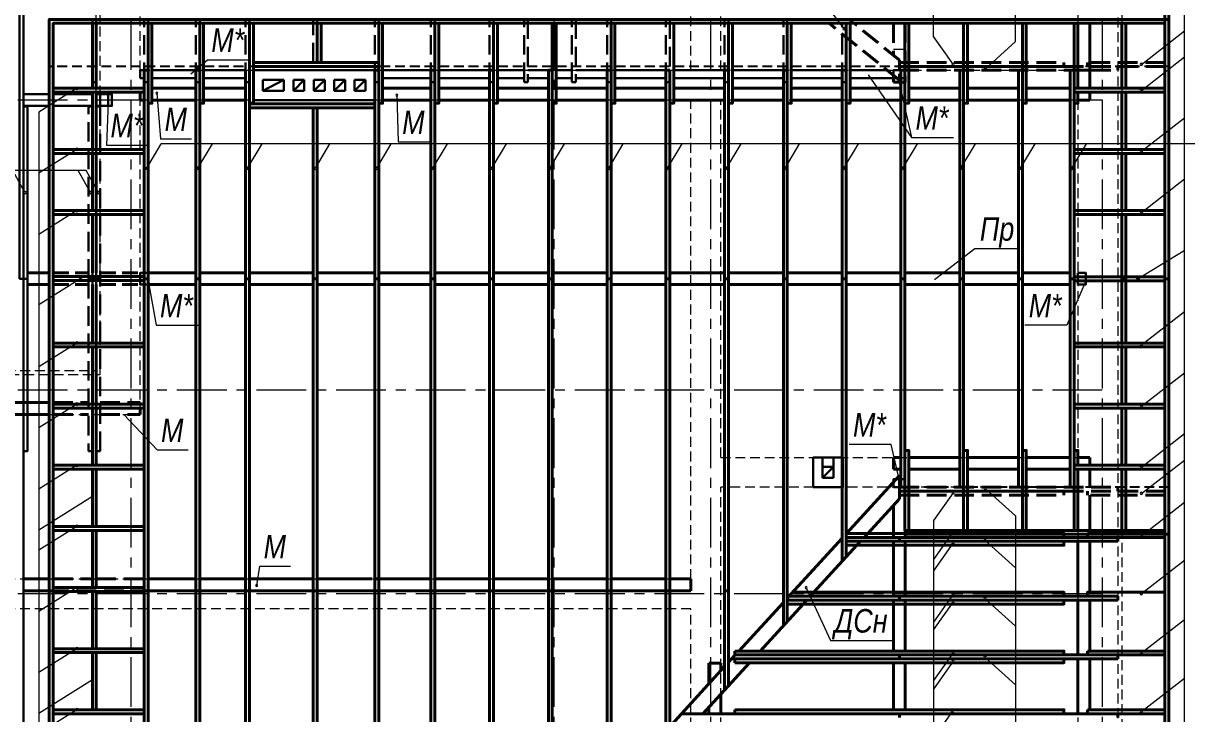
# Model space of a CAD drawing. Header units: millimetres. Extents: x 1582001 to 3303937, y 226471 to 491235.
# Drawn here: x 1799905 to 1814755, y 303317 to 312127 of the extents above; entities that cross this region are included whole.
import ezdxf

# ---------------------------------------------------------------- set-up
doc = ezdxf.new("R2010")
doc.units = ezdxf.units.MM
for name, pattern in [('CENTER', [50.8, 31.75, -6.35, 6.35, -6.35]), ('gost5', [7, 5, -2, 0]), ('HIDDEN', [0.375, 0.25, -0.125])]:
    doc.linetypes.add(name, pattern=pattern)
for name, color, linetype, lineweight in [('Кровля', 232, 'Continuous', 25), ('Оси', 251, 'CENTER', 9), ('Основная', 250, 'Continuous', 40), ('Перегородки', 202, 'Continuous', 30), ('Пунктир', 253, 'HIDDEN', 18), ('Размеры', 7, 'Continuous', 18), ('Стены', 244, 'Continuous', 30), ('Стены несущие', 7, 'Continuous', 40), ('Утеплитель', 145, 'Continuous', 9)]:
    doc.layers.add(name, color=color, linetype=linetype, lineweight=lineweight)
doc.styles.add('STYLE1', font='ARIALNI.TTF', dxfattribs={"height": 300})
doc.styles.add('Текст', font='ARIALNI.TTF')

msp = doc.modelspace()

# ---------------------------------------------------------------- hatches: boundary and pattern name
at = {"layer": 'Размеры', "ltscale": 100}
h = msp.add_hatch(color=256, dxfattribs=at)
edge = h.paths.add_edge_path()
edge.add_arc((1814133.5, 308870.4), 25, 0, 360)

# ---------------------------------------------------------------- linework, layer by layer
at = {"layer": 'Кровля', "linetype": 'HIDDEN', "ltscale": 500}
for p, q in [((1814527.3, 311577.4), (1800237.3, 311577.4)), ((1814527.3, 306207.4), (1811087.3, 306207.4))]:
    msp.add_line(p, q, dxfattribs=at)
at = {"layer": 'Кровля'}
for p, q in [((1800237.3, 308867.4), (1800237.3, 298307.4)), ((1814527.3, 305307.4), (1814527.3, 308867.4))]:
    msp.add_line(p, q, dxfattribs=at)
at = {"layer": 'Оси', "ltscale": 20}
for p, q in [((1801277.3, 317247.4), (1801277.3, 295441.3)), ((1806677.3, 317247.4), (1806677.3, 295441.3)), ((1808677.3, 317247.4), (1808677.3, 295441.3)), ((1813677.3, 317247.4), (1813677.3, 295441.3)), ((1813677.3, 311147.4), (1794807.3, 311147.4)), ((1813677.3, 307447.4), (1794807.3, 307447.4)), ((1813677.3, 304847.4), (1794807.3, 304847.4))]:
    msp.add_line(p, q, dxfattribs=at)
at = {"layer": 'Основная', "ltscale": 2.5}
for p, q in [((1813877.3, 311527.4), (1813877.3, 311577.4)), ((1814527.3, 311577.4), (1814527.3, 311627.4)), ((1814527.3, 311577.4), (1814527.3, 311627.4)), ((1814527.3, 311577.4), (1814527.3, 311627.4)), ((1799957.3, 308942.4), (1800237.3, 308942.4)), ((1801497.3, 308942.4), (1802107.3, 308942.4)), ((1802157.3, 308942.4), (1802742.3, 308942.4)), ((1802792.3, 308942.4), (1803607.3, 308942.4)), ((1803657.3, 308942.4), (1804392.3, 308942.4)), ((1804442.3, 308942.4), (1805107.3, 308942.4)), ((1805157.3, 308942.4), (1805857.3, 308942.4)), ((1805907.3, 308942.4), (1806607.3, 308942.4)), ((1806657.3, 308942.4), (1807357.3, 308942.4)), ((1807407.3, 308942.4), (1808107.3, 308942.4)), ((1808157.3, 308942.4), (1808857.3, 308942.4)), ((1808907.3, 308942.4), (1809607.3, 308942.4)), ((1809657.3, 308942.4), (1810357.3, 308942.4)), ((1810407.3, 308942.4), (1811107.3, 308942.4)), ((1811157.3, 308942.4), (1811857.3, 308942.4)), ((1811907.3, 308942.4), (1812607.3, 308942.4)), ((1812657.3, 308942.4), (1813267.3, 308942.4)), ((1799957.3, 308792.4), (1800237.3, 308792.4)), ((1800837.3, 308867.4), (1800787.3, 308867.4)), ((1801497.3, 308792.4), (1802107.3, 308792.4)), ((1802157.3, 308792.4), (1802742.3, 308792.4)), ((1802792.3, 308792.4), (1803607.3, 308792.4)), ((1803657.3, 308792.4), (1804392.3, 308792.4)), ((1804442.3, 308792.4), (1805107.3, 308792.4)), ((1805157.3, 308792.4), (1805857.3, 308792.4)), ((1805907.3, 308792.4), (1806607.3, 308792.4)), ((1806657.3, 308792.4), (1807357.3, 308792.4)), ((1807407.3, 308792.4), (1808107.3, 308792.4)), ((1808157.3, 308792.4), (1808857.3, 308792.4)), ((1808907.3, 308792.4), (1809607.3, 308792.4)), ((1809657.3, 308792.4), (1810357.3, 308792.4)), ((1810407.3, 308792.4), (1811107.3, 308792.4)), ((1811157.3, 308792.4), (1811857.3, 308792.4)), ((1811907.3, 308792.4), (1812607.3, 308792.4)), ((1812657.3, 308792.4), (1813267.3, 308792.4)), ((1813877.3, 306207.4), (1813877.3, 306157.4)), ((1814527.3, 306157.4), (1814527.3, 306107.4)), ((1814527.3, 306157.4), (1814527.3, 306107.4)), ((1814527.3, 306157.4), (1814527.3, 306107.4)), ((1811087.3, 305567.4), (1811087.3, 305517.4)), ((1811087.3, 304817.4), (1811087.3, 304767.4)), ((1811087.3, 304067.4), (1811087.3, 304017.4)), ((1813187.3, 304067.4), (1813187.3, 304117.4)), ((1813187.3, 304017.4), (1813187.3, 303967.4)), ((1811087.3, 303317.4), (1811087.3, 303267.4)), ((1813187.3, 303317.4), (1813187.3, 303367.4))]:
    msp.add_line(p, q, dxfattribs=at)
at = {"layer": 'Основная', "linetype": 'gost5', "ltscale": 40}
for p, q in [((1800287.3, 308942.4), (1800737.3, 308942.4)), ((1800887.3, 308942.4), (1801447.3, 308942.4)), ((1800287.3, 308792.4), (1800737.3, 308792.4)), ((1800887.3, 308792.4), (1801447.3, 308792.4))]:
    msp.add_line(p, q, dxfattribs=at)
at = {"layer": 'Основная', "ltscale": 2.5}
for points in [[(1807559.2, 318287.4), (1814527.3, 318287.4), (1814527.3, 298307.4), (1800237.3, 298307.4), (1800237.3, 312177.4), (1814527.3, 312177.4), (1814527.3, 305607.4), (1811162.3, 305607.4)], [(1810407.3, 305617.4), (1813187.3, 305617.4), (1813187.3, 305567.4), (1810407.3, 305567.4)], [(1810407.3, 305467.4), (1813187.3, 305467.4), (1813187.3, 305517.4), (1810407.3, 305517.4)], [(1809657.3, 304717.4), (1813187.3, 304717.4), (1813187.3, 304767.4), (1809657.3, 304767.4)], [(1809725.3, 304867.4), (1813187.3, 304867.4), (1813187.3, 304817.4), (1809679.5, 304817.4)], [(1813487.1, 304817.4), (1813487.1, 304867.4), (1814477.3, 304867.4), (1814477.3, 304817.4)]]:
    msp.add_lwpolyline(points, dxfattribs=at)
for points in [[(1813487.1, 305617.4), (1814477.3, 305617.4), (1814477.3, 305567.4), (1813487.1, 305567.4)], [(1808987.3, 304117.4), (1813187.3, 304117.4), (1813187.3, 304067.4), (1808987.3, 304067.4)], [(1808987.3, 303967.4), (1813187.3, 303967.4), (1813187.3, 304017.4), (1808987.3, 304017.4)], [(1813487.1, 304117.4), (1814477.3, 304117.4), (1814477.3, 304067.4), (1813487.1, 304067.4)], [(1808987.3, 303367.4), (1813187.3, 303367.4), (1813187.3, 303317.4), (1808987.3, 303317.4)], [(1813487.1, 303367.4), (1814477.3, 303367.4), (1814477.3, 303317.4), (1813487.1, 303317.4)]]:
    msp.add_lwpolyline(points, close=True, dxfattribs=at)
at = {"layer": 'Перегородки'}
for p, q in [((1802962.3, 311267.4), (1803232.3, 311407.4)), ((1802962.3, 311407.4), (1802962.3, 311267.4)), ((1803232.3, 311407.4), (1802962.3, 311407.4)), ((1803232.3, 311267.4), (1803232.3, 311407.4)), ((1803492.3, 311407.4), (1803352.3, 311267.4)), ((1803352.3, 311407.4), (1803492.3, 311407.4)), ((1803352.3, 311267.4), (1803352.3, 311407.4)), ((1803492.3, 311407.4), (1803492.3, 311267.4)), ((1803752.3, 311407.4), (1803612.3, 311267.4)), ((1803612.3, 311407.4), (1803752.3, 311407.4)), ((1803612.3, 311267.4), (1803612.3, 311407.4)), ((1803752.3, 311407.4), (1803752.3, 311267.4)), ((1804012.3, 311407.4), (1803872.3, 311267.4)), ((1803872.3, 311407.4), (1804012.3, 311407.4)), ((1803872.3, 311267.4), (1803872.3, 311407.4)), ((1804012.3, 311407.4), (1804012.3, 311267.4)), ((1804272.3, 311407.4), (1804132.3, 311267.4)), ((1804132.3, 311407.4), (1804272.3, 311407.4)), ((1804132.3, 311267.4), (1804132.3, 311407.4)), ((1804272.3, 311407.4), (1804272.3, 311267.4)), ((1802962.3, 311267.4), (1803232.3, 311267.4)), ((1803492.3, 311267.4), (1803352.3, 311267.4)), ((1803752.3, 311267.4), (1803612.3, 311267.4)), ((1804012.3, 311267.4), (1803872.3, 311267.4)), ((1804272.3, 311267.4), (1804132.3, 311267.4)), ((1810107.3, 306467.4), (1810107.3, 306587.4)), ((1810247.3, 306467.4), (1810247.3, 306587.4)), ((1810247.3, 306467.4), (1810107.3, 306327.4)), ((1810107.3, 306467.4), (1810247.3, 306467.4)), ((1810107.3, 306327.4), (1810107.3, 306467.4)), ((1810247.3, 306467.4), (1810247.3, 306327.4)), ((1810247.3, 306327.4), (1810107.3, 306327.4))]:
    msp.add_line(p, q, dxfattribs=at)
for points in [[(1802842.3, 311527.4), (1804392.3, 311527.4), (1804392.3, 311147.4), (1802842.3, 311147.4)], [(1809987.3, 306207.4), (1810367.3, 306207.4), (1810367.3, 306587.4), (1809987.3, 306587.4)]]:
    msp.add_lwpolyline(points, close=True, dxfattribs=at)
at = {"layer": 'Пунктир', "ltscale": 500}
for p, q in [((1808427.3, 311527.4), (1808427.3, 312837.4)), ((1808807.3, 311527.4), (1808807.3, 312837.4)), ((1801397.3, 311527.4), (1808427.3, 311527.4)), ((1808807.3, 311527.4), (1813367.3, 311527.4)), ((1808427.3, 311147.4), (1801397.3, 311147.4)), ((1808427.3, 305037.4), (1808427.3, 311147.4)), ((1813367.3, 311147.4), (1808807.3, 311147.4)), ((1808807.3, 306587.4), (1808807.3, 311147.4)), ((1808807.3, 306587.4), (1813367.3, 306587.4)), ((1813367.3, 306207.7), (1808807.3, 306207.7)), ((1808807.3, 301267.4), (1808807.3, 306207.7)), ((1798927.3, 305037.4), (1808427.3, 305037.4)), ((1808427.3, 304657.7), (1798927.3, 304657.7)), ((1808427.3, 301267.4), (1808427.3, 304657.7))]:
    msp.add_line(p, q, dxfattribs=at)
for points in [[(1800887.3, 314637.4), (1806857.3, 314637.4), (1806857.3, 313347.4), (1808297.3, 313347.4), (1808297.3, 317637.4), (1813877.3, 317637.4), (1813877.3, 298957.4), (1808297.3, 298957.4), (1808297.3, 300757.4), (1798417.3, 300757.4), (1798417.3, 307647.4), (1800887.3, 307647.4), (1800887.3, 314637.4)], [(1801397.3, 314127.4), (1806347.3, 314127.4), (1806347.3, 312837.4), (1808807.3, 312837.4), (1808807.3, 317127.4), (1813367.3, 317127.4), (1813367.3, 311527.4)], [(1801397.3, 311527.4), (1801397.3, 314127.4)], [(1798927.3, 305037.4), (1798927.3, 307137.4), (1801397.3, 307137.4), (1801397.3, 311147.4)], [(1813367.3, 311147.4), (1813367.3, 306587.4)], [(1813367.3, 306207.7), (1813367.3, 304067.4)], [(1813367.3, 304017.4), (1813367.3, 299467.4), (1808807.3, 299467.4), (1808807.3, 301267.4), (1798927.3, 301267.4), (1798927.3, 304657.7)]]:
    msp.add_lwpolyline(points, dxfattribs=at)
at = {"layer": 'Размеры', "linetype": 'Continuous', "ltscale": 100}
for p, q in [((1811521.9, 311958.3), (1811521.8, 318871.3)), ((1812568.5, 311894.3), (1812568.4, 318836.8)), ((1814725.7, 299302.7), (1814725.7, 318973.4)), ((1810382.6, 312058.3), (1809937.7, 312659.3)), ((1814177.1, 311603.4), (1814725.7, 312029.5)), ((1811773.5, 311604.2), (1811521.9, 311958.3)), ((1812186.1, 311547.5), (1812568.5, 311894.3)), ((1814177.1, 311271.1), (1814725.7, 311697.2)), ((1800589.2, 311297.4), (1800105.8, 310993.3)), ((1801609.7, 311234.4), (1801658.8, 310650.9)), ((1804672.1, 311208.6), (1804691.4, 310613.1)), ((1800105.8, 310993.3), (1800105.8, 297095)), ((1814177.1, 310495.2), (1814725.7, 310921.3)), ((1800589.2, 310517.4), (1800105.8, 310213.3)), ((1801482.3, 310278.2), (1801667.1, 310589)), ((1801658.8, 310650.9), (1802053.7, 310650.9)), ((1815824.2, 310589), (1801667.1, 310589)), ((1802134, 310278.2), (1802318.8, 310589)), ((1802768.6, 310278.2), (1802953.5, 310589)), ((1803633.4, 310278.2), (1803818.2, 310589)), ((1804416.4, 310278.2), (1804601.2, 310589)), ((1804691.4, 310613.1), (1805086.3, 310613.1)), ((1805134, 310278.2), (1805318.9, 310589)), ((1805886.1, 310278.2), (1806071, 310589)), ((1806626.4, 310278.2), (1806811.3, 310589)), ((1807378.2, 310278.2), (1807563.1, 310589)), ((1808129.5, 310278.2), (1808314.4, 310589)), ((1808881.3, 310278.2), (1809066.1, 310589)), ((1809628, 310278.2), (1809812.8, 310589)), ((1810380.4, 310278.2), (1810565.3, 310589)), ((1811133.1, 310278.2), (1811318, 310589)), ((1811873.3, 310278.2), (1812058.2, 310589)), ((1812634.2, 310278.2), (1812819.1, 310589)), ((1813290.7, 310278.2), (1813475.5, 310589)), ((1800707.5, 310246.9), (1797411.3, 310246.9)), ((1799925.7, 309967.4), (1799769.9, 310246.9)), ((1800762, 309967.4), (1800606.2, 310246.9)), ((1800863.3, 309967.4), (1800707.5, 310246.9)), ((1814177.1, 309714.5), (1814725.7, 310140.6)), ((1800589.2, 309737.4), (1800105.8, 309433.3)), ((1814133.5, 308870.4), (1814722, 309229.3)), ((1800639.4, 308870.4), (1800105.8, 308534.8)), ((1814177.1, 308022.3), (1814725.7, 308448.4)), ((1800589.2, 308047.4), (1800105.8, 307743.3)), ((1814177.1, 307241.2), (1814725.7, 307667.3)), ((1800589.2, 307267.4), (1800105.8, 306963.3)), ((1814177.1, 306464.8), (1814725.7, 306890.9)), ((1814177.1, 306128.7), (1814725.7, 306554.7)), ((1800589.2, 306487.4), (1800105.8, 306183.3)), ((1800787.3, 306090.3), (1800105.8, 305661.6)), ((1811773.5, 306136.9), (1811521.9, 305782.7)), ((1812186.1, 306187.3), (1812568.5, 305840.5)), ((1814177.1, 305588.9), (1814725.7, 306015)), ((1811521.9, 305782.7), (1811521.8, 297366.6)), ((1812568.5, 305840.5), (1812568.4, 297383.6)), ((1800589.2, 305707.4), (1800105.8, 305403.3)), ((1811773.5, 305640.5), (1811521.9, 305286.3)), ((1811773.5, 305496), (1811521.9, 305141.8)), ((1812178.5, 305531.8), (1812568.5, 305178.1)), ((1802884.2, 304953.2), (1802922.8, 305199.1)), ((1802922.8, 305199.1), (1803317.7, 305199.1)), ((1814177.1, 304849.9), (1814725.7, 305276)), ((1800589.2, 304927.4), (1800105.8, 304623.3)), ((1809896.5, 304925.8), (1810207.8, 304252.9)), ((1811773.5, 304841.5), (1811521.9, 304487.3)), ((1811773.5, 304746.8), (1811521.9, 304392.7)), ((1812179.2, 304788.3), (1812568.5, 304435.2)), ((1814177.1, 304093.4), (1814725.7, 304519.5)), ((1800589.2, 304147.4), (1800105.8, 303843.3)), ((1810207.8, 304252.9), (1811014.4, 304252.9)), ((1811773.2, 304094.1), (1811521.8, 303740.3)), ((1811773.5, 303986.1), (1811521.8, 303631.9)), ((1812178.5, 304039.7), (1812568.5, 303685.9)), ((1800787.3, 303749.2), (1800105.8, 303320.5)), ((1814177.1, 303344.2), (1814725.7, 303770.3)), ((1800589.2, 303367.4), (1800105.8, 303063.3)), ((1811763, 303345.1), (1811521.8, 303005.8))]:
    msp.add_line(p, q, dxfattribs=at)
at = {"layer": 'Размеры', "ltscale": 100}
for p, q in [((1811012.3, 311798.5), (1811162.3, 311798.5)), ((1802042.7, 311480.9), (1802255.5, 311662.5)), ((1802255.5, 311662.5), (1802791.5, 311662.5)), ((1810690.9, 311471.6), (1811243.5, 310669.4)), ((1811071.3, 311426.1), (1811243.5, 310669.4)), ((1800988.1, 311122.7), (1800968.3, 310572)), ((1811243.5, 310669.4), (1811779.6, 310669.4)), ((1800968.3, 310572), (1801504.4, 310572)), ((1801497.3, 308842.7), (1801600, 308274.2)), ((1813468.1, 308842.7), (1813224.3, 308274.2)), ((1801600, 308274.2), (1802136, 308274.2)), ((1813224.3, 308274.2), (1812688.2, 308274.2)), ((1801188, 307137.4), (1801613.2, 306683.5)), ((1801613.2, 306683.5), (1802008.1, 306683.5)), ((1810981.7, 306753.5), (1810445.6, 306753.5)), ((1811085.9, 306308.6), (1810981.7, 306753.5))]:
    msp.add_line(p, q, dxfattribs=at)
at = {"layer": 'Размеры', "linetype": 'Continuous', "ltscale": 100, "extrusion": (-0.611137, 0.791525, 0), "elevation": -862629.4}
msp.add_lwpolyline([(-1622631.3, 0), (-1623279.4, 0)], dxfattribs=at)
at = {"layer": 'Размеры', "linetype": 'Continuous', "ltscale": 100, "extrusion": (0, 1, 0), "elevation": 309252.9}
msp.add_lwpolyline([(-1812050.8, 0), (-1812589.9, 0)], dxfattribs=at)
at = {"layer": 'Размеры', "linetype": 'Continuous', "ltscale": 100}
for centre, radius, start, end in [((1810382.6, 312058.3), 15, 0, 180), ((1810382.6, 312058.3), 15, 180, 0), ((1811773.5, 311604.2), 15, 0, 180), ((1811773.5, 311604.2), 15, 180, 0), ((1812186.1, 311547.5), 15, 0, 180), ((1814177.1, 311603.4), 15, 0, 180), ((1814177.1, 311603.4), 15, 180, 0), ((1812186.1, 311547.5), 15, 180, 0), ((1800589.2, 311297.4), 15, 0, 180), ((1800589.2, 311297.4), 15, 180, 0), ((1814177.1, 311271.1), 15, 0, 180), ((1814177.1, 311271.1), 15, 180, 0), ((1801609.7, 311234.4), 12.5, 0, 180), ((1801609.7, 311234.4), 12.5, 180, 0), ((1804672.1, 311208.6), 12.5, 0, 180), ((1804672.1, 311208.6), 12.5, 180, 0), ((1800589.2, 310517.4), 15, 0, 180), ((1800589.2, 310517.4), 15, 180, 0), ((1814177.1, 310495.2), 15, 0, 180), ((1814177.1, 310495.2), 15, 180, 0), ((1801482.3, 310278.2), 15, 0, 180), ((1801482.3, 310278.2), 15, 180, 0), ((1802134, 310278.2), 15, 0, 180), ((1802134, 310278.2), 15, 180, 0), ((1802768.6, 310278.2), 15, 0, 180), ((1802768.6, 310278.2), 15, 180, 0), ((1803633.4, 310278.2), 15, 0, 180), ((1803633.4, 310278.2), 15, 180, 0), ((1804416.4, 310278.2), 15, 0, 180), ((1804416.4, 310278.2), 15, 180, 0), ((1805134, 310278.2), 15, 0, 180), ((1805134, 310278.2), 15, 180, 0), ((1805886.1, 310278.2), 15, 0, 180), ((1805886.1, 310278.2), 15, 180, 0), ((1806626.4, 310278.2), 15, 0, 180), ((1806626.4, 310278.2), 15, 180, 0), ((1807378.2, 310278.2), 15, 0, 180), ((1807378.2, 310278.2), 15, 180, 0), ((1808129.5, 310278.2), 15, 0, 180), ((1808129.5, 310278.2), 15, 180, 0), ((1808881.3, 310278.2), 15, 0, 180), ((1808881.3, 310278.2), 15, 180, 0), ((1809628, 310278.2), 15, 0, 180), ((1809628, 310278.2), 15, 180, 0), ((1810380.4, 310278.2), 15, 0, 180), ((1810380.4, 310278.2), 15, 180, 0), ((1811133.1, 310278.2), 15, 0, 180), ((1811133.1, 310278.2), 15, 180, 0), ((1811873.3, 310278.2), 15, 0, 180), ((1811873.3, 310278.2), 15, 180, 0), ((1812634.2, 310278.2), 15, 0, 180), ((1812634.2, 310278.2), 15, 180, 0), ((1813290.7, 310278.2), 15, 0, 180), ((1813290.7, 310278.2), 15, 180, 0), ((1799925.7, 309967.4), 15, 0, 180), ((1799925.7, 309967.4), 15, 180, 0), ((1800762, 309967.4), 15, 0, 180), ((1800762, 309967.4), 15, 180, 0), ((1800863.3, 309967.4), 15, 0, 180), ((1800863.3, 309967.4), 15, 180, 0), ((1800589.2, 309737.4), 15, 0, 180), ((1800589.2, 309737.4), 15, 180, 0), ((1814177.1, 309714.5), 15, 0, 180), ((1814177.1, 309714.5), 15, 180, 0), ((1800639.4, 308870.4), 15, 0, 180), ((1800639.4, 308870.4), 15, 180, 0), ((1800589.2, 308047.4), 15, 0, 180), ((1800589.2, 308047.4), 15, 180, 0), ((1814177.1, 308022.3), 15, 0, 180), ((1814177.1, 308022.3), 15, 180, 0), ((1800589.2, 307267.4), 15, 0, 180), ((1800589.2, 307267.4), 15, 180, 0), ((1814177.1, 307241.2), 15, 0, 180), ((1814177.1, 307241.2), 15, 180, 0), ((1800589.2, 306487.4), 15, 0, 180), ((1800589.2, 306487.4), 15, 180, 0), ((1814177.1, 306464.8), 15, 0, 180), ((1814177.1, 306464.8), 15, 180, 0), ((1800787.3, 306090.3), 15, 0, 180), ((1800787.3, 306090.3), 15, 180, 0), ((1811773.5, 306136.9), 15, 0, 180), ((1811773.5, 306136.9), 15, 180, 0), ((1812186.1, 306187.3), 15, 0, 180), ((1812186.1, 306187.3), 15, 180, 0), ((1814177.1, 306128.7), 15, 0, 180), ((1814177.1, 306128.7), 15, 180, 0), ((1800589.2, 305707.4), 15, 0, 180), ((1800589.2, 305707.4), 15, 180, 0), ((1811773.5, 305640.5), 15, 0, 180), ((1811773.5, 305640.5), 15, 180, 0), ((1811773.5, 305496), 15, 0, 180), ((1811773.5, 305496), 15, 180, 0), ((1812178.5, 305531.8), 15, 0, 180), ((1812178.5, 305531.8), 15, 180, 0), ((1814177.1, 305588.9), 15, 0, 180), ((1814177.1, 305588.9), 15, 180, 0), ((1800589.2, 304927.4), 15, 0, 180), ((1800589.2, 304927.4), 15, 180, 0), ((1802884.2, 304953.2), 12.5, 0, 180), ((1802884.2, 304953.2), 12.5, 180, 0), ((1809896.5, 304925.8), 12.5, 0, 180), ((1809896.5, 304925.8), 12.5, 180, 0), ((1811773.5, 304841.5), 15, 0, 180), ((1811773.5, 304841.5), 15, 180, 0), ((1811773.5, 304746.8), 15, 0, 180), ((1811773.5, 304746.8), 15, 180, 0), ((1812179.2, 304788.3), 15, 0, 180), ((1812179.2, 304788.3), 15, 180, 0), ((1814177.1, 304849.9), 15, 0, 180), ((1814177.1, 304849.9), 15, 180, 0), ((1800589.2, 304147.4), 15, 0, 180), ((1800589.2, 304147.4), 15, 180, 0), ((1811773.2, 304094.1), 15, 0, 180), ((1811773.2, 304094.1), 15, 180, 0), ((1811773.5, 303986.1), 15, 0, 180), ((1811773.5, 303986.1), 15, 180, 0), ((1812178.5, 304039.7), 15, 0, 180), ((1812178.5, 304039.7), 15, 180, 0), ((1814177.1, 304093.4), 15, 0, 180), ((1814177.1, 304093.4), 15, 180, 0), ((1800787.3, 303749.2), 15, 0, 180), ((1800787.3, 303749.2), 15, 180, 0), ((1800589.2, 303367.4), 15, 0, 180), ((1800589.2, 303367.4), 15, 180, 0), ((1811763, 303345.1), 15, 0, 180), ((1811763, 303345.1), 15, 180, 0), ((1814177.1, 303344.2), 15, 0, 180), ((1814177.1, 303344.2), 15, 180, 0)]:
    msp.add_arc(centre, radius, start, end, dxfattribs=at)
at = {"layer": 'Стены', "color": 6, "ltscale": 100}
for p, q in [((1801397.3, 311527.4), (1801447.3, 311527.4)), ((1801397.3, 311427.4), (1801397.3, 311527.4)), ((1801397.3, 311427.4), (1801447.3, 311427.4)), ((1801547.3, 311527.4), (1802107.3, 311527.4)), ((1801547.3, 311427.4), (1802107.3, 311427.4)), ((1802207.3, 311527.3), (1802742.3, 311527.3)), ((1802207.3, 311427.3), (1802742.3, 311427.3)), ((1804492.3, 311527.2), (1805107.3, 311527.2)), ((1804492.3, 311427.2), (1805107.3, 311427.2)), ((1805207.3, 311527.2), (1805857.3, 311527.2)), ((1805207.3, 311427.2), (1805857.3, 311427.2)), ((1805957.3, 311527.2), (1806297.3, 311527.2)), ((1805957.3, 311427.2), (1806297.3, 311427.2)), ((1806347.3, 311527.2), (1806607.3, 311527.2)), ((1806347.3, 311427.2), (1806607.3, 311427.2)), ((1806707.3, 311527.2), (1806907.3, 311527.1)), ((1806707.3, 311427.2), (1806907.3, 311427.1)), ((1806957.3, 311527.1), (1807357.3, 311527.1)), ((1806957.3, 311427.1), (1807357.3, 311427.1)), ((1807457.3, 311527.1), (1808107.3, 311527.1)), ((1807457.3, 311427.1), (1808107.3, 311427.1)), ((1808207.3, 311527.1), (1808857.3, 311527.1)), ((1808207.3, 311427.1), (1808857.3, 311427.1)), ((1808957.3, 311527.1), (1809607.3, 311527)), ((1808957.3, 311427.1), (1809607.3, 311427)), ((1809707.3, 311527), (1810357.3, 311527)), ((1809707.3, 311427), (1810357.3, 311427)), ((1810457.3, 311527), (1810931.3, 311527)), ((1810457.3, 311427), (1811012.3, 311427))]:
    msp.add_line(p, q, dxfattribs=at)
at = {"layer": 'Стены', "ltscale": 100}
for p in [(1799857.3, 308867.4), (1799907.3, 298357.4)]:
    msp.add_line(p, (1799907.3, 308867.4), dxfattribs=at)
msp.add_lwpolyline([(1799907.3, 308867.4), (1799907.3, 314424.7), (1799857.3, 314424.7), (1799857.3, 308867.4)], dxfattribs=at)
at = {"layer": 'Стены', "linetype": 'gost5', "ltscale": 50}
for points in [[(1800787.3, 312177.4), (1800837.3, 312177.4), (1800837.3, 311377.4), (1800787.3, 311377.4)], [(1801447.3, 312177.4), (1801497.3, 312177.4), (1801497.3, 311377.4), (1801447.3, 311377.4)], [(1802107.3, 312177.4), (1802157.3, 312177.4), (1802157.3, 311377.4), (1802107.3, 311377.4)], [(1802742.3, 312177.4), (1802792.3, 312177.4), (1802792.3, 311377.4), (1802742.3, 311377.4)], [(1804392.3, 312177.4), (1804442.3, 312177.4), (1804442.3, 311377.4), (1804392.3, 311377.4)], [(1805107.3, 312177.4), (1805157.3, 312177.4), (1805157.3, 311377.4), (1805107.3, 311377.4)], [(1805857.3, 312177.4), (1805907.3, 312177.4), (1805907.3, 311377.4), (1805857.3, 311377.4)], [(1806297.3, 312177.4), (1806347.3, 312177.4), (1806347.3, 311377.4), (1806297.3, 311377.4)], [(1806907.3, 312177.4), (1806957.3, 312177.4), (1806957.3, 311377.4), (1806907.3, 311377.4)], [(1807357.3, 312177.4), (1807407.3, 312177.4), (1807407.3, 311377.4), (1807357.3, 311377.4)], [(1808107.3, 312177.4), (1808157.3, 312177.4), (1808157.3, 311377.4), (1808107.3, 311377.4)], [(1808857.3, 312177.4), (1808907.3, 312177.4), (1808907.3, 311377.4), (1808857.3, 311377.4)], [(1809607.3, 312177.4), (1809657.3, 312177.4), (1809657.3, 311377.4), (1809607.3, 311377.4)], [(1800737.3, 311067.4), (1800787.3, 311067.4), (1800787.3, 308867.4), (1800737.3, 308867.4)], [(1800837.3, 311067.4), (1800887.3, 311067.4), (1800887.3, 308867.4), (1800837.3, 308867.4)], [(1800737.3, 306667.4), (1800787.3, 306667.4), (1800787.3, 308867.4), (1800737.3, 308867.4)], [(1800837.3, 306667.4), (1800887.3, 306667.4), (1800887.3, 308867.4), (1800837.3, 308867.4)]]:
    msp.add_lwpolyline(points, close=True, dxfattribs=at)
for points in [[(1803607.3, 311627.4), (1803607.3, 312177.4), (1803657.3, 312177.4), (1803657.3, 311627.4)], [(1810407.3, 312127.4), (1810407.3, 311377.4), (1810357.3, 311377.4), (1810357.3, 312127.4)]]:
    msp.add_lwpolyline(points, dxfattribs=at)
at = {"layer": 'Стены', "color": 6, "ltscale": 100}
for points in [[(1811012.3, 311426.1), (1811012.3, 311527), (1811159.5, 311527), (1811159.5, 311426.1)], [(1800887.3, 311222.4), (1800988.1, 311222.4), (1800988.1, 311075.1), (1800887.3, 311075.1)], [(1801396.4, 308942.4), (1801497.3, 308942.4), (1801497.3, 308795.1), (1801396.4, 308795.1)], [(1813367.3, 308942.4), (1813468.1, 308942.4), (1813468.1, 308795.1), (1813367.3, 308795.1)], [(1811012.3, 306207.7), (1811012.3, 306308.6), (1811159.5, 306308.6), (1811159.5, 306207.7)]]:
    msp.add_lwpolyline(points, close=True, dxfattribs=at)
at = {"layer": 'Стены', "color": 3, "ltscale": 100}
for points in [[(1800237.3, 311222.4), (1799907.3, 311222.4)], [(1800787.3, 311222.4), (1800287.3, 311222.4)], [(1800837.3, 311072.4), (1801037.3, 311072.4), (1801037.3, 311222.4), (1800837.3, 311222.4)], [(1799907.3, 311072.4), (1800237.3, 311072.4)], [(1800287.3, 311072.4), (1800787.3, 311072.4)]]:
    msp.add_lwpolyline(points, dxfattribs=at)
at = {"layer": 'Стены', "ltscale": 100}
for points in [[(1799907.3, 311067.4), (1799957.3, 311067.4), (1799957.3, 308867.4), (1799907.3, 308867.4)], [(1799907.3, 306667.4), (1799957.3, 306667.4), (1799957.3, 308867.4), (1799907.3, 308867.4)]]:
    msp.add_lwpolyline(points, close=True, dxfattribs=at)
at = {"layer": 'Стены несущие', "linetype": 'gost5', "ltscale": 50}
for p, q in [((1811087.3, 311658), (1810446.7, 312177.4)), ((1811087.3, 311400.5), (1810190.8, 312127.4)), ((1811012.3, 312127.4), (1811012.3, 311718.8)), ((1811162.3, 312127.4), (1811162.3, 311377.4)), ((1811087.3, 311577.4), (1814477.3, 311577.4)), ((1814477.3, 311627.4), (1813487.1, 311627.4)), ((1813487.1, 311577.4), (1813487.1, 311627.4)), ((1811087.3, 311527.4), (1813877.3, 311527.4)), ((1811087.3, 306207.4), (1813877.3, 306207.4)), ((1811087.3, 306157.4), (1814477.3, 306157.4)), ((1813487.1, 306157.4), (1813487.1, 306107.4)), ((1814477.3, 306107.4), (1813487.1, 306107.4))]:
    msp.add_line(p, q, dxfattribs=at)
at = {"layer": 'Стены несущие', "color": 5, "ltscale": 100}
for p, q in [((1813367.3, 312127.4), (1813367.3, 311377.4)), ((1813367.3, 312127.4), (1813367.3, 312055.4)), ((1813517.3, 312127.4), (1813517.3, 311297.4)), ((1813367.3, 311527.4), (1813367.3, 311649.3)), ((1813517.3, 311527.4), (1813367.3, 311527.4)), ((1801397.3, 311297.4), (1801447.3, 311297.4)), ((1801547.3, 311297.4), (1802107.3, 311297.4)), ((1802207.3, 311297.4), (1802742.3, 311297.4)), ((1804492.3, 311297.4), (1805107.3, 311297.4)), ((1805207.3, 311297.4), (1805857.3, 311297.4)), ((1805957.3, 311297.4), (1806607.3, 311297.4)), ((1806707.3, 311297.4), (1807357.3, 311297.4)), ((1807457.3, 311297.4), (1808107.3, 311297.4)), ((1808207.3, 311297.4), (1808857.3, 311297.4)), ((1808957.3, 311297.4), (1809607.3, 311297.4)), ((1809707.3, 311297.4), (1810357.3, 311297.4)), ((1810457.3, 311297.4), (1811107.3, 311297.4)), ((1811207.3, 311297.4), (1811857.3, 311297.4)), ((1811957.3, 311297.4), (1812607.3, 311297.4)), ((1812707.3, 311297.4), (1813267.3, 311297.4)), ((1813317.3, 311297.4), (1813367.3, 311297.4)), ((1801397.3, 311147.4), (1801397.3, 311247.4)), ((1801397.3, 311147.4), (1801447.3, 311147.4)), ((1801547.3, 311147.4), (1802107.3, 311147.4)), ((1802207.3, 311147.4), (1802742.3, 311147.4)), ((1804492.3, 311147.4), (1805107.3, 311147.4)), ((1805207.3, 311147.4), (1805857.3, 311147.4)), ((1805957.3, 311147.4), (1806607.3, 311147.4)), ((1806707.3, 311147.4), (1807357.3, 311147.4)), ((1807457.3, 311147.4), (1808107.3, 311147.4)), ((1808207.3, 311147.4), (1808857.3, 311147.4)), ((1808957.3, 311147.4), (1809607.3, 311147.4)), ((1809707.3, 311147.4), (1810357.3, 311147.4)), ((1810457.3, 311147.4), (1811107.3, 311147.4)), ((1811207.3, 311147.4), (1811857.3, 311147.4)), ((1811957.3, 311147.4), (1812607.3, 311147.4)), ((1812707.3, 311147.4), (1813267.3, 311147.4)), ((1813367.3, 311247.4), (1813367.3, 311147.4)), ((1813367.3, 311147.4), (1813517.3, 311147.4)), ((1813517.3, 311247.4), (1813517.3, 311147.4)), ((1799613, 307287.4), (1800237.3, 307287.4)), ((1799027.3, 307137.4), (1800237.3, 307137.4)), ((1811012.3, 306587.4), (1811107.3, 306587.4)), ((1811012.3, 306437.4), (1811012.3, 306587.4)), ((1811207.3, 306587.4), (1811857.3, 306587.4)), ((1811957.3, 306587.4), (1812607.3, 306587.4)), ((1812707.3, 306587.4), (1813267.3, 306587.4)), ((1813367.3, 306587.4), (1813517.3, 306587.4)), ((1813367.3, 306587.4), (1813367.3, 306487.4)), ((1813517.3, 306487.4), (1813517.3, 306587.4)), ((1811012.3, 306437.4), (1811107.3, 306437.4)), ((1811207.3, 306437.4), (1811857.3, 306437.4)), ((1811957.3, 306437.4), (1812607.3, 306437.4)), ((1812707.3, 306437.4), (1813267.3, 306437.4)), ((1813317.3, 306437.4), (1813367.3, 306437.4)), ((1813367.3, 306207.4), (1813367.3, 306437.4)), ((1813517.3, 306207.4), (1813517.3, 306437.4)), ((1813367.3, 305657.4), (1813367.3, 306157.4)), ((1813517.3, 305657.4), (1813517.3, 306107.4)), ((1813367.3, 304817.4), (1813367.3, 305517.4)), ((1813517.3, 304867.4), (1813517.3, 305517.4)), ((1799907.3, 305037.4), (1800237.3, 305037.4)), ((1801497.3, 305037.4), (1802107.3, 305037.4)), ((1802157.3, 305037.4), (1802742.3, 305037.4)), ((1802792.3, 305037.4), (1803607.3, 305037.4)), ((1803657.3, 305037.4), (1804357.3, 305037.4)), ((1804407.3, 305037.4), (1805107.3, 305037.4)), ((1805157.3, 305037.4), (1805857.3, 305037.4)), ((1805907.3, 305037.4), (1806607.3, 305037.4)), ((1806657.3, 305037.4), (1807357.3, 305037.4)), ((1807407.3, 305037.4), (1808107.3, 305037.4)), ((1808157.3, 305037.4), (1808427.3, 305037.4)), ((1808427.3, 304887.4), (1808427.3, 305037.4)), ((1799907.3, 304887.4), (1800237.3, 304887.4)), ((1801497.3, 304887.4), (1802742.3, 304887.4)), ((1802792.3, 304887.4), (1808427.3, 304887.4)), ((1813367.3, 304067.4), (1813367.3, 304767.4)), ((1813517.3, 304117.4), (1813517.3, 304767.4)), ((1813367.3, 303317.4), (1813367.3, 304017.4)), ((1813517.3, 303367.4), (1813517.3, 304017.4)), ((1808657.3, 303700.6), (1808657.3, 303964.5)), ((1808657.3, 303964.5), (1808807.3, 303964.5)), ((1808807.3, 303864.5), (1808807.3, 303964.5)), ((1808807.3, 303317.4), (1808807.3, 303568.2)), ((1808657.3, 303317.4), (1808657.3, 303404.3))]:
    msp.add_line(p, q, dxfattribs=at)
at = {"layer": 'Стены несущие', "ltscale": 100}
for p, q in [((1802842.3, 311627.4), (1804442.3, 311627.4)), ((1802842.3, 311577.4), (1804442.3, 311577.4)), ((1801447.3, 299347.4), (1801447.3, 311527.4)), ((1801447.3, 311527.4), (1801497.3, 311527.4)), ((1801497.3, 298357.4), (1801497.3, 311527.4)), ((1802107.3, 299347.4), (1802107.3, 311527.4)), ((1802107.3, 311527.4), (1802157.3, 311527.4)), ((1802157.3, 298357.4), (1802157.3, 311527.4)), ((1802742.3, 299347.4), (1802742.3, 311527.4)), ((1802792.3, 298357.4), (1802792.3, 311527.4)), ((1804392.3, 299347.4), (1804392.3, 311527.4)), ((1804392.3, 311527.4), (1804442.3, 311527.4)), ((1804442.3, 298357.4), (1804442.3, 311527.4)), ((1805107.3, 299347.4), (1805107.3, 311527.4)), ((1805107.3, 311527.4), (1805157.3, 311527.4)), ((1805157.3, 298357.4), (1805157.3, 311527.4)), ((1805857.3, 299347.4), (1805857.3, 311527.4)), ((1805857.3, 311527.4), (1805907.3, 311527.4)), ((1805907.3, 298357.4), (1805907.3, 311527.4)), ((1806607.3, 299347.4), (1806607.3, 311527.4)), ((1806607.3, 311527.4), (1806657.3, 311527.4)), ((1806657.3, 298357.4), (1806657.3, 311527.4)), ((1807357.3, 299347.4), (1807357.3, 311527.4)), ((1807357.3, 311527.4), (1807407.3, 311527.4)), ((1807407.3, 302334.9), (1807407.3, 311527.4)), ((1808107.3, 303099.7), (1808107.3, 311527.4)), ((1808107.3, 311527.4), (1808157.3, 311527.4)), ((1808157.3, 303154.3), (1808157.3, 311527.4)), ((1808857.3, 303622.9), (1808857.3, 311527.4)), ((1808857.3, 311527.4), (1808907.3, 311527.4)), ((1808907.3, 303677.5), (1808907.3, 311527.4)), ((1809607.3, 304442.3), (1809607.3, 311527.4)), ((1809607.3, 311527.4), (1809657.3, 311527.4)), ((1809657.3, 304496.9), (1809657.3, 311527.4)), ((1810357.3, 305261.7), (1810357.3, 311527.4)), ((1810357.3, 311527.4), (1810407.3, 311527.4)), ((1810407.3, 305316.3), (1810407.3, 311527.4)), ((1811012.3, 311461.3), (1811012.3, 311377.4)), ((1811107.3, 306207.4), (1811107.3, 311527.4)), ((1811107.3, 311527.4), (1811157.3, 311527.4)), ((1811157.3, 306207.4), (1811157.3, 311527.4)), ((1811162.3, 311463), (1811162.3, 311377.4)), ((1811857.3, 306207.4), (1811857.3, 311527.4)), ((1811857.3, 311527.4), (1811907.3, 311527.4)), ((1811907.3, 306207.4), (1811907.3, 311527.4)), ((1812607.3, 306207.4), (1812607.3, 311527.4)), ((1812607.3, 311527.4), (1812657.3, 311527.4)), ((1812657.3, 306207.4), (1812657.3, 311527.4)), ((1813267.3, 306207.4), (1813267.3, 311527.4)), ((1813267.3, 311527.4), (1813317.3, 311527.4)), ((1813317.3, 306207.4), (1813317.3, 311527.4)), ((1802792.3, 311097.4), (1804392.3, 311097.4)), ((1802792.3, 311047.4), (1804392.3, 311047.4)), ((1803607.3, 299347.4), (1803607.3, 311047.4)), ((1803657.3, 298357.4), (1803657.3, 311047.4)), ((1801447.3, 308867.4), (1801497.3, 308867.4)), ((1802107.3, 308867.4), (1802157.3, 308867.4)), ((1802742.3, 308867.4), (1802792.3, 308867.4)), ((1803607.3, 308867.4), (1803657.3, 308867.4)), ((1804392.3, 308867.4), (1804442.3, 308867.4)), ((1805107.3, 308867.4), (1805157.3, 308867.4)), ((1805857.3, 308867.4), (1805907.3, 308867.4)), ((1806607.3, 308867.4), (1806657.3, 308867.4)), ((1807357.3, 308867.4), (1807407.3, 308867.4)), ((1808107.3, 308867.4), (1808157.3, 308867.4)), ((1808857.3, 308867.4), (1808907.3, 308867.4)), ((1809607.3, 308867.4), (1809657.3, 308867.4)), ((1810357.3, 308867.4), (1810407.3, 308867.4)), ((1811107.3, 308867.4), (1811157.3, 308867.4)), ((1811857.3, 308867.4), (1811907.3, 308867.4)), ((1812607.3, 308867.4), (1812657.3, 308867.4)), ((1813267.3, 308867.4), (1813317.3, 308867.4)), ((1813927.3, 308867.4), (1813977.3, 308867.4)), ((1814477.3, 308867.4), (1814527.3, 308867.4)), ((1800787.3, 306437.4), (1800787.3, 305707.4)), ((1810407.3, 305612.6), (1811089.1, 306357.6)), ((1811089.1, 306357.6), (1811107.3, 306357.5)), ((1811089.1, 306357.6), (1811089.1, 306061.3)), ((1811157.3, 306357.4), (1811162.3, 306357.4)), ((1810637.1, 305567.4), (1811089.1, 306061.3)), ((1811012.3, 305977.3), (1811012.3, 305567.4)), ((1811162.3, 305657.4), (1811162.3, 305567.4)), ((1809950.6, 304817.4), (1810591.3, 305517.4)), ((1810082.2, 305257.4), (1810357.3, 305557.9)), ((1810407.3, 305567.4), (1813877.3, 305567.4)), ((1810407.3, 305517.4), (1813877.3, 305517.4)), ((1811012.3, 305567.4), (1811012.3, 305567.4)), ((1811012.3, 305517.4), (1811012.3, 304817.4)), ((1811012.3, 305517.4), (1811012.3, 305517.4)), ((1811162.3, 305567.4), (1811162.3, 305567.4)), ((1811162.3, 305517.4), (1811162.3, 304817.4)), ((1811162.3, 305517.4), (1811162.3, 305517.4)), ((1813877.3, 305567.4), (1813877.3, 305517.4)), ((1809657.3, 304793.1), (1810082.2, 305257.4)), ((1801447.3, 304887.4), (1801497.3, 304887.4)), ((1802107.3, 304887.4), (1802157.3, 304887.4)), ((1802742.3, 304887.4), (1802792.3, 304887.4)), ((1803607.3, 304887.4), (1803657.3, 304887.4)), ((1804392.3, 304887.4), (1804442.3, 304887.4)), ((1805107.3, 304887.4), (1805157.3, 304887.4)), ((1805857.3, 304887.4), (1805907.3, 304887.4)), ((1806607.3, 304887.4), (1806657.3, 304887.4)), ((1807357.3, 304887.4), (1807407.3, 304887.4)), ((1808107.3, 304887.4), (1808157.3, 304887.4)), ((1808857.3, 304887.4), (1808907.3, 304887.4)), ((1809038.8, 304117.4), (1809607.3, 304738.5)), ((1809309.9, 304117.4), (1809904.8, 304767.4)), ((1809657.3, 304767.4), (1813877.3, 304767.4)), ((1809679.5, 304817.4), (1813877.3, 304817.4)), ((1811012.3, 304817.4), (1811012.3, 304817.4)), ((1811012.3, 304767.4), (1811012.3, 304117.4)), ((1811012.3, 304767.4), (1811012.3, 304767.4)), ((1811162.3, 304817.4), (1811162.3, 304817.4)), ((1811162.3, 304767.4), (1811162.3, 304117.4)), ((1811162.3, 304767.4), (1811162.3, 304767.4)), ((1813877.3, 304817.4), (1813877.3, 304767.4)), ((1800787.3, 304097.4), (1800787.3, 303367.4)), ((1808907.3, 303973.7), (1808993, 304067.4)), ((1808947.3, 304017.4), (1813877.3, 304017.4)), ((1808993, 304067.4), (1813877.3, 304067.4)), ((1811012.3, 304067.4), (1811012.3, 304067.4)), ((1811012.3, 304017.4), (1811012.3, 304017.4)), ((1811162.3, 304067.4), (1811162.3, 304067.4)), ((1811162.3, 304017.4), (1811162.3, 304017.4)), ((1813877.3, 304067.4), (1813877.3, 304017.4)), ((1807357.3, 302280.2), (1808857.3, 303919.1)), ((1808577.7, 303317.4), (1809172.6, 303967.4)), ((1811012.3, 303967.4), (1811012.3, 303367.4)), ((1811162.3, 303967.4), (1811162.3, 303367.4)), ((1808306.6, 303317.4), (1813877.3, 303317.4)), ((1811012.3, 303317.4), (1811012.3, 303317.4)), ((1811012.3, 303317.4), (1811012.3, 303317.4)), ((1811162.3, 303317.4), (1811162.3, 303317.4)), ((1811162.3, 303317.4), (1811162.3, 303317.4)), ((1813877.3, 303317.4), (1813877.3, 303267.4))]:
    msp.add_line(p, q, dxfattribs=at)
at = {"layer": 'Стены несущие', "linetype": 'gost5', "ltscale": 25}
msp.add_line((1811087.3, 311658), (1811087.3, 311400.5), dxfattribs=at)
at = {"layer": 'Стены несущие', "linetype": 'gost5', "ltscale": 15}
msp.add_line((1811012.3, 311377.4), (1811162.3, 311377.4), dxfattribs=at)
at = {"layer": 'Стены несущие', "color": 5, "linetype": 'gost5', "ltscale": 50}
for p, q in [((1800287.3, 307287.4), (1800737.3, 307287.4)), ((1800887.3, 307287.4), (1801397.3, 307287.4)), ((1801397.3, 307267.4), (1801397.3, 307287.4)), ((1800287.3, 307137.4), (1800737.3, 307137.4)), ((1800887.3, 307137.4), (1801397.3, 307137.4)), ((1801397.3, 307137.4), (1801397.3, 307217.4)), ((1800287.3, 305037.4), (1800787.3, 305037.4)), ((1800837.3, 305037.4), (1801447.3, 305037.4)), ((1800237.3, 304887.4), (1801497.3, 304887.4))]:
    msp.add_line(p, q, dxfattribs=at)
at = {"layer": 'Стены несущие', "ltscale": 100}
for points in [[(1811162.3, 305657.4), (1814477.3, 305657.4), (1814477.3, 312127.4), (1800287.3, 312127.4), (1800287.3, 298357.4), (1814477.3, 298357.4), (1814477.3, 318237.4), (1806502.3, 318237.4)], [(1800787.3, 312127.4), (1800787.3, 311297.4)], [(1800837.3, 311297.4), (1800837.3, 312127.4)], [(1803707.3, 311627.4), (1803707.3, 312127.4), (1803657.3, 312127.4), (1803657.3, 311627.4)], [(1808157.3, 311107.7), (1808207.3, 311107.7), (1808207.3, 312127.4), (1808157.3, 312127.4)], [(1813367.3, 311297.4), (1813367.3, 312127.4), (1813317.3, 312127.4), (1813317.3, 311107.7), (1813367.3, 311107.7), (1813367.3, 311247.4)], [(1813927.3, 311297.4), (1813927.3, 312127.4), (1813977.3, 312127.4), (1813977.3, 311297.4)], [(1800787.3, 311247.4), (1800787.3, 310517.4)], [(1800837.3, 310517.4), (1800837.3, 311247.4)], [(1813927.3, 310517.4), (1813927.3, 311247.4)], [(1813977.3, 311247.4), (1813977.3, 310517.4)], [(1800787.3, 310467.4), (1800787.3, 309737.4)], [(1800837.3, 309737.4), (1800837.3, 310467.4)], [(1813927.3, 309737.4), (1813927.3, 310467.4)], [(1813977.3, 310467.4), (1813977.3, 309737.4)], [(1800787.3, 309687.4), (1800787.3, 308942.4)], [(1800837.3, 308942.4), (1800837.3, 309687.4)], [(1813927.3, 308047.4), (1813927.3, 309687.4)], [(1813977.3, 309687.4), (1813977.3, 308047.4)], [(1800787.3, 308792.4), (1800787.3, 308047.4)], [(1800837.3, 308047.4), (1800837.3, 308792.4)], [(1800787.3, 307997.4), (1800787.3, 307267.4)], [(1800837.3, 307267.4), (1800837.3, 307997.4)], [(1813927.3, 307267.4), (1813927.3, 307997.4)], [(1813977.3, 307997.4), (1813977.3, 307267.4)], [(1800787.3, 307217.4), (1800787.3, 306487.4)], [(1800837.3, 306487.4), (1800837.3, 307217.4)], [(1813927.3, 306487.4), (1813927.3, 307217.4)], [(1813977.3, 307217.4), (1813977.3, 306487.4)], [(1813367.3, 306487.4), (1813367.3, 306677.1), (1813317.3, 306677.1), (1813317.3, 305657.4), (1813367.3, 305657.4), (1813367.3, 306437.4)], [(1800837.3, 305707.4), (1800837.3, 306437.4)], [(1813977.3, 306437.4), (1813977.3, 305657.4), (1813927.3, 305657.4), (1813927.3, 306437.4)], [(1800787.3, 305657.4), (1800787.3, 304927.4)], [(1800837.3, 304927.4), (1800837.3, 305657.4)], [(1800787.3, 304877.4), (1800787.3, 304147.4)], [(1800837.3, 304147.4), (1800837.3, 304877.4)], [(1800837.3, 303367.4), (1800837.3, 304097.4)]]:
    msp.add_lwpolyline(points, dxfattribs=at)
for points in [[(1801497.3, 311107.7), (1801547.3, 311107.7), (1801547.3, 312127.4), (1801497.3, 312127.4)], [(1802157.3, 311107.7), (1802207.3, 311107.7), (1802207.3, 312127.4), (1802157.3, 312127.4)], [(1802792.3, 311107.7), (1802842.3, 311107.7), (1802842.3, 312127.4), (1802792.3, 312127.4)], [(1804442.3, 311107.7), (1804492.3, 311107.7), (1804492.3, 312127.4), (1804442.3, 312127.4)], [(1805157.3, 311107.7), (1805207.3, 311107.7), (1805207.3, 312127.4), (1805157.3, 312127.4)], [(1805907.3, 311107.7), (1805957.3, 311107.7), (1805957.3, 312127.4), (1805907.3, 312127.4)], [(1806657.3, 311107.7), (1806707.3, 311107.7), (1806707.3, 312127.4), (1806657.3, 312127.4)], [(1807407.3, 311107.7), (1807457.3, 311107.7), (1807457.3, 312127.4), (1807407.3, 312127.4)], [(1808907.3, 311107.7), (1808957.3, 311107.7), (1808957.3, 312127.4), (1808907.3, 312127.4)], [(1809657.3, 311107.7), (1809707.3, 311107.7), (1809707.3, 312127.4), (1809657.3, 312127.4)], [(1810407.3, 311107.7), (1810457.3, 311107.7), (1810457.3, 312127.4), (1810407.3, 312127.4)], [(1811157.3, 311107.7), (1811207.3, 311107.7), (1811207.3, 312127.4), (1811157.3, 312127.4)], [(1811907.3, 311107.7), (1811957.3, 311107.7), (1811957.3, 312127.4), (1811907.3, 312127.4)], [(1812657.3, 311107.7), (1812707.3, 311107.7), (1812707.3, 312127.4), (1812657.3, 312127.4)], [(1801447.3, 311247.4), (1800287.3, 311247.4), (1800287.3, 311297.4), (1801447.3, 311297.4)], [(1813317.3, 311247.4), (1814477.3, 311247.4), (1814477.3, 311297.4), (1813317.3, 311297.4)], [(1801447.3, 310467.4), (1800287.3, 310467.4), (1800287.3, 310517.4), (1801447.3, 310517.4)], [(1813317.3, 310467.4), (1814477.3, 310467.4), (1814477.3, 310517.4), (1813317.3, 310517.4)], [(1801447.3, 309687.4), (1800287.3, 309687.4), (1800287.3, 309737.4), (1801447.3, 309737.4)], [(1813317.3, 309687.4), (1814477.3, 309687.4), (1814477.3, 309737.4), (1813317.3, 309737.4)], [(1801447.3, 308844.2), (1800287.3, 308844.2), (1800287.3, 308894.2), (1801447.3, 308894.2)], [(1813317.3, 308892.4), (1814477.3, 308892.4), (1814477.3, 308842.4), (1813317.3, 308842.4)], [(1801447.3, 308047.4), (1800287.3, 308047.4), (1800287.3, 307997.4), (1801447.3, 307997.4)], [(1813317.3, 308047.4), (1814477.3, 308047.4), (1814477.3, 307997.4), (1813317.3, 307997.4)], [(1801447.3, 307267.4), (1800287.3, 307267.4), (1800287.3, 307217.4), (1801447.3, 307217.4)], [(1813317.3, 307267.4), (1814477.3, 307267.4), (1814477.3, 307217.4), (1813317.3, 307217.4)], [(1811157.3, 305657.4), (1811207.3, 305657.4), (1811207.3, 306677.1), (1811157.3, 306677.1)], [(1811907.3, 305657.4), (1811957.3, 305657.4), (1811957.3, 306677.1), (1811907.3, 306677.1)], [(1812657.3, 305657.4), (1812707.3, 305657.4), (1812707.3, 306677.1), (1812657.3, 306677.1)], [(1801447.3, 306487.4), (1800287.3, 306487.4), (1800287.3, 306437.4), (1801447.3, 306437.4)], [(1813317.3, 306487.4), (1814477.3, 306487.4), (1814477.3, 306437.4), (1813317.3, 306437.4)], [(1801447.3, 305707.4), (1800287.3, 305707.4), (1800287.3, 305657.4), (1801447.3, 305657.4)], [(1801447.3, 304927.4), (1800287.3, 304927.4), (1800287.3, 304877.4), (1801447.3, 304877.4)], [(1801447.3, 304147.4), (1800287.3, 304147.4), (1800287.3, 304097.4), (1801447.3, 304097.4)], [(1801447.3, 303367.4), (1800287.3, 303367.4), (1800287.3, 303317.4), (1801447.3, 303317.4)]]:
    msp.add_lwpolyline(points, close=True, dxfattribs=at)
at = {"layer": 'Стены несущие', "linetype": 'gost5', "ltscale": 50}
for points in [[(1811087.3, 311627.4), (1813187.3, 311627.4), (1813187.3, 311577.4), (1811087.3, 311577.4)], [(1811089.1, 306107.4), (1813187.3, 306107.4), (1813187.3, 306157.4), (1811089.1, 306157.4)]]:
    msp.add_lwpolyline(points, dxfattribs=at)
at = {"layer": 'Утеплитель', "linetype": 'HIDDEN', "ltscale": 500}
msp.add_lwpolyline([(1800837.3, 314687.4), (1806907.3, 314687.4), (1806907.3, 313397.4), (1808247.3, 313397.4), (1808247.3, 317687.4), (1813927.3, 317687.4), (1813927.3, 298907.4), (1808247.3, 298907.4), (1808247.3, 300707.4), (1798367.3, 300707.4), (1798367.3, 307697.4), (1800837.3, 307697.4), (1800837.3, 314687.4)], dxfattribs=at)

# ---------------------------------------------------------------- texts
at = {"layer": 'Размеры', "ltscale": 100, "style": 'Текст'}
for s, p in [('М*', (1802305.5, 311762.5)), ('М*', (1801018.3, 310672)), ('М*', (1811293.5, 310769.4)), ('М*', (1801650, 308374.2)), ('М*', (1812738.2, 308374.2)), ('М*', (1810495.6, 306853.5)), ('М', (1801663.2, 306783.5))]:
    msp.add_text(s, height=300, dxfattribs=at).set_placement(p)
at = {"layer": 'Размеры', "linetype": 'Continuous', "ltscale": 100, "style": 'Текст'}
for s, p in [('М', (1801708.8, 310750.9)), ('М', (1804741.4, 310713.1)), ('М', (1802972.8, 305299.1)), ('ДСн', (1810257.8, 304352.9))]:
    msp.add_text(s, height=300, dxfattribs=at).set_placement(p)
at = {"layer": 'Размеры', "linetype": 'Continuous', "ltscale": 100, "insert": (1812115.1, 309652.9), "char_height": 300, "width": 513.029, "attachment_point": 1, "style": 'STYLE1'}
msp.add_mtext('\\fArial Narrow|b0|i1|c1|p0;\\W1.0000000000;\\T1.0000000000;\\o\\lПр', dxfattribs=at)

doc.saveas('drawing.dxf')
